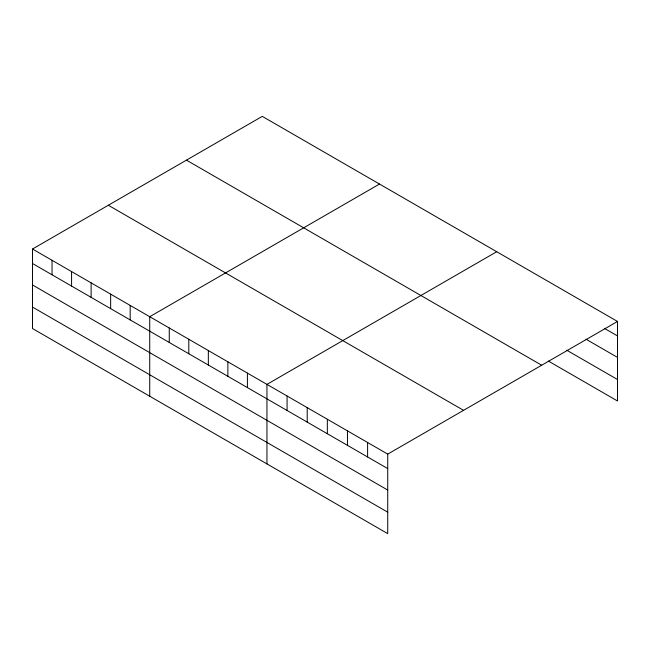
<?xml version="1.0" encoding="UTF-8"?>
<svg xmlns="http://www.w3.org/2000/svg" width="650" height="650" viewBox="0 0 650 650"><rect width="100%" height="100%" fill="white"/><g stroke="black" fill="none" stroke-linecap="round" stroke-linejoin="round"><path stroke-width="0.97" d="M32.5 249.023L387.725 454.114L387.725 533.634L32.5 328.543L32.5 249.023L262.275 116.366L617.5 321.457L617.5 400.977L548.356 361.059M379.494 184.048L149.727 316.704L149.727 396.224M496.722 251.721L266.947 384.386L266.947 463.905M387.725 454.114L617.5 321.457M604.37 328.356L617.5 335.936M585.991 339.211L617.5 357.402M566.735 350.204L617.5 379.511M186.444 160.144L541.678 365.235M108.322 205.246L463.556 410.337M32.5 263.51L387.725 468.601M32.5 284.968L387.725 490.059M32.5 307.084L387.725 512.176M367.599 442.488L367.599 456.974M347.466 430.869L347.466 445.356M327.34 419.25L327.34 433.729M307.206 407.623L307.206 422.11M287.081 396.004L287.081 410.491M247.414 373.1L247.414 387.587M227.874 361.822L227.874 376.309M208.341 350.545L208.341 365.024M188.801 339.267L188.801 353.746M169.26 327.982L169.26 342.469M130.187 305.427L130.187 319.906M110.646 294.141L110.646 308.628M91.114 282.864L91.114 297.351M71.573 271.586L71.573 286.065M52.041 260.301L52.041 274.787"/></g></svg>
